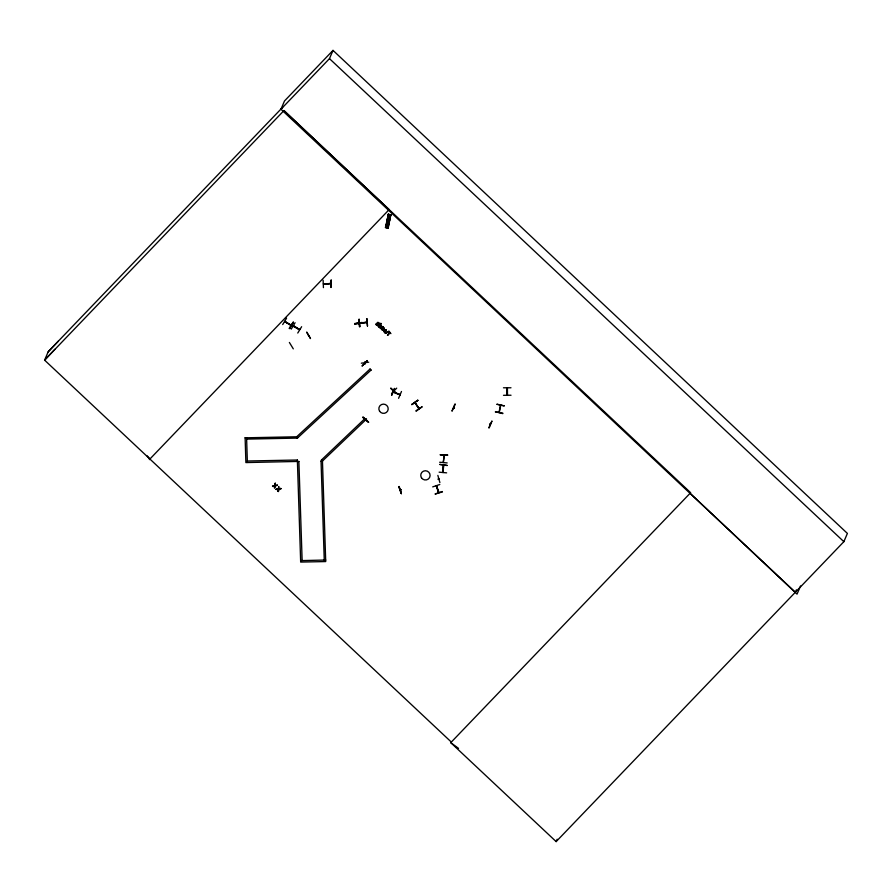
<?xml version="1.0" encoding="UTF-8"?>
<svg xmlns="http://www.w3.org/2000/svg" width="892" height="892" viewBox="0 0 892 892"><rect width="100%" height="100%" fill="white"/><g stroke="black" fill="none" stroke-linecap="round" stroke-linejoin="round"><path stroke-width="1.34" d="M503.489 395.312L511.027 395.234M293.446 325.758L299.634 329.471M358.662 323.216L358.439 324.175L358.406 323.261M364.783 362.576L365.107 362.007M365.151 362.576L364.694 362.063M447.204 465.434L439.734 464.42L447.193 465.512M365.374 363.691L365.051 363.133M393.528 390.384L394.231 390.64M439.667 462.246L447.16 462.926M439.132 472.18L446.624 472.849M444.183 455.221L443.291 462.569L444.194 455.076M443.235 465.312L442.744 472.281M442.99 472.515L443.614 465.211L443.034 472.437M436.69 486.396L438.786 491.905M383.337 328.1L383.17 326.985M377.16 322.636L377.729 322.391A1.182 1.16 23.2 0 1 378.487 322.581L378.899 322.982A1.193 1.171 23.2 0 1 379.133 323.718L378.799 324.599M376.179 323.785L376.112 324.119A1.182 1.16 23.2 0 0 376.335 324.855L376.758 325.257M384.051 327.899L383.772 329.717L381.988 330.085L383.761 330.129L383.917 331.902L384.207 330.073L385.98 329.705L384.218 329.65L384.028 327.966M382.902 328.022L382.255 326.918M275.227 483.208L274.758 485.516L275.227 483.208L275.249 485.438L277.445 485.393L277.033 484.902M272.941 486.452C271.38 486.352 276.855 485.058 274.335 487.857L274.758 488.247L275.227 485.895L277.468 485.315M277.925 491.124L278.337 491.514C278.928 485.404 279.018 493.198 277.891 491.191L278.293 489.318L276.029 489.44L278.315 488.861L278.783 486.541L278.806 488.783L281.002 488.727L280.59 488.247M385.467 227.427L388.421 214.359M385.79 227.493L388.288 214.292L390.752 214.782L388.232 228.017L387.407 227.85L390.44 214.782M386.08 227.527L385.411 227.415L386.225 227.583L388.945 214.459L386.258 227.594L388.767 214.381L388.087 214.281M385.935 227.527L388.734 214.392M386.47 227.571L387.228 227.728M390.261 214.716L387.373 227.839L388.243 228.017M387.864 227.939L390.752 214.782L387.92 227.951M495.383 412.004L502.854 413.163M499.264 412.461L500.791 405.202M502.731 413.632L495.484 411.58M401.065 489.741L400.341 490.221L401.177 489.909M438.842 478.77L438.162 478.881M438.853 479.182L438.162 479.372L438.775 479.194M378.598 323.93L378.275 322.96M377.784 322.859L376.58 324.32M376.658 323.907L376.97 324.878M308.587 335.347L308.342 335.102M364.65 363.39L365.252 363.791M419.184 408.447L414.747 402.671M418.504 408.291L415.036 402.593L419.151 408.737M419.117 408.647L418.894 408.023M392.826 391.187L393.194 390.886M393.539 390.93L393.093 391.443M382.858 328.914L383.37 328.033M366.868 322.023L359.576 323.25L367.069 322.335M360.301 323.138L366.947 322.536L366.289 322.157M391.566 395.301L394.465 388.477M391.655 395.357L394.565 388.455M399.404 394.654L393.383 391.688M398.59 398.3L401.489 391.477M796.389 589.846L795.352 592.243L280.958 109.214L284.503 100.963L333.006 50.387L847.4 533.416L843.865 541.678L556.151 841.613L450.761 742.657L690.642 492.707L283.834 110.708L44.6 360.145L451.397 742.133L450.839 742.724L458.544 748.388M280.958 109.214L329.471 58.638L333.006 50.387M282.708 324.565L286.577 318.154M293.1 322.146L289.521 328.657L293.357 322.302M291.227 329.137L295.085 322.726M298.92 461.42L245.88 462.58L245.122 437.704M299.556 329.627L293.267 325.736M246.582 437.682L247.385 462.446M246.627 439.12L296.713 438.117M289.387 342.461L293.301 348.861M299.522 329.795L293.178 326.227M247.34 461.008L297.415 460.004M323.428 287.648L323.127 280.233M331.166 280.077L330.988 287.514L331.155 280.066M330.23 283.489L324.186 284.069M323.517 284.113L330.754 283.478M310.438 338.547L306.658 332.069L310.494 338.469M388.009 215.63L390.484 216.12M387.83 216.522L390.295 217.001M387.563 217.849L390.027 218.339M387.329 219.008L389.793 219.521M387.05 220.369L389.514 220.859M296.668 438.228L296.657 436.679M245.077 437.816L296.612 436.779L297.694 437.771M276.029 489.44L278.315 488.861M354.771 323.818L362.23 322.759L354.793 323.785M359.142 319.314L359.543 326.818L359.108 319.381M358.673 323.484L358.852 323.874M359.052 319.381L359.967 326.717M362.219 322.714L354.771 323.896M366.634 318.611L367.426 326.026M381.285 325.848A1.171 1.148 23.2 0 0 381.096 325.134A1.36 1.338 23.2 0 0 380.26 324.588L380.806 323.25L377.94 326.282L378.543 326.662M324.253 560.053L321.042 460.974M297.37 460.105L300.671 562.072L325.714 561.57L322.458 461.041L321.488 459.893M380.304 325.022C377.684 327.565 379.501 323.952 380.683 325.357M362.152 365.954L367.359 360.558L362.174 365.887M380.26 324.588L381.174 323.595M320.997 461.075L322.503 460.941M380.538 327.743L380.237 328.323M380.962 327.174C384.909 329.995 379.401 327.319 381.887 326.45M381.575 327.23C384.474 329.159 380.739 327.643 382.144 326.851M368.742 362.197L361.327 363.189M385.288 332.616L386.269 329.973L384.597 332.448M296.646 436.812L370.102 368.953M297.649 437.872L371.105 370.013M389.916 332.783L387.518 335.28L389.559 332.348L388.901 331.099L390.919 333.63M387.518 335.28L389.938 332.716M389.525 332.415L388.589 331.434M300.626 560.622L325.714 560.02M363.167 417.01L368.597 422.206M302.132 560.488L298.876 461.521M321.443 460.004L364.56 418.917M322.458 461.041L365.586 419.965M365.865 419.296L366.567 419.084M366.199 419.073L366.144 419.552M390.663 388.377L396.115 393.55M391.543 393.539L396.717 388.132M399.438 394.353L399.984 395M411.736 404.533L417.913 400.463M416.163 411.179L422.206 406.719L415.962 410.777M398.835 486.631L401.322 493.666L399.215 486.475M454.898 404.087L452.01 410.922M453.727 407.499L454.374 408.09L453.783 407.376M454.429 407.599L453.794 407.711M453.95 407.376L454.485 407.856M432.709 486.887L439.801 484.501M436.467 485.783L438.641 492.774L436.188 485.616M439.89 482.594L437.861 475.403M442.443 491.905L435.251 494.012M435.24 493.956L442.343 491.525M503.467 387.786L510.982 387.775M490.466 424.157L489.541 424.157L490.299 424.146M488.794 427.759L491.971 420.979L489.162 427.926M507.147 387.697L507.08 395.156M507.403 387.708L507.503 394.978M499.052 412.126L500.479 405.247M556.151 841.613L557.165 839.227M800.548 585.944L797.035 594.128L690.073 493.298M380.683 326.204L380.594 325.145M378.621 323.863L377.829 324.833M452.11 410.978L455.255 404.188M323.35 283.823L330.698 283.6M289.164 328.434L293.368 322.313M380.706 326.137L379.713 327.041L379.033 326.65M362.854 417.356L368.586 422.262L362.843 417.367M48.112 351.95L58.437 341.034M54.936 349.218L44.6 360.145L48.213 351.716L282.63 107.308M149.343 459.614L389.146 209.598L284.035 110.508M384.575 332.515L384.909 332.794M386.426 332.515L387.975 331.579L386.426 333.218M390.952 388.076L396.394 393.26M417.757 400.24L411.736 404.633L417.735 400.218M382.635 329.07L381.52 329.427M386.169 332.716L385.433 332.694M377.851 324.755L377.004 324.811M380.282 327.297L378.743 327.018M380.07 326.818L379.167 326.807M378.097 325.201L376.792 325.19M382.133 328.802L380.605 327.855M398.847 486.619L401.367 493.666M284.76 321.321L291.082 325.112M290.915 325.346L284.57 321.566M272.919 486.519L274.714 486.051M272.473 486.107L274.792 485.449M278.75 489.307L281.036 488.66M388.466 220.48C390.072 218.863 386.749 219.755 388.321 220.447M354.715 323.517L362.141 322.436M382.099 329.349L380.271 328.245M367.526 326.015L366.98 318.589M377.751 322.926L378.509 323.283M385.868 333.385L385.199 333.117M385.879 226.089L388.343 226.601M385.612 227.415L388.065 227.928M382.311 326.494L382.947 326.829M393.227 391.856L400.084 394.766M393.127 392.09L400.006 394.699M285.317 321.845L290.335 324.855M301.63 326.717L297.75 333.039M382.534 327.029L382.958 327.721M329.471 58.638L843.865 541.678M364.516 419.028L365.542 420.076M370.057 369.054L371.061 370.113M376.558 325L376.368 324.788A1.182 1.16 23.2 0 1 376.134 324.052M378.676 322.837L378.877 323.049A1.193 1.171 23.2 0 1 379.1 323.785M382.969 326.762L383.359 327.554M147.225 455.879L149.912 459.023M507.135 388.566L507.147 394.342M440.28 454.73L447.795 455.121L440.269 454.842M497.011 404.277L504.37 405.905L497.011 404.266M390.908 214.883L390.083 214.716L390.874 214.883M421.459 477.766A4.683 4.605 23.2 0 0 429.543 477.599A4.683 4.605 23.2 0 0 425.283 470.753A4.683 4.605 23.2 0 0 421.459 477.766M379.546 411.134A4.694 4.616 23.2 0 0 387.652 410.978A4.694 4.616 23.2 0 0 383.37 404.121A4.694 4.616 23.2 0 0 379.546 411.134"/></g></svg>
